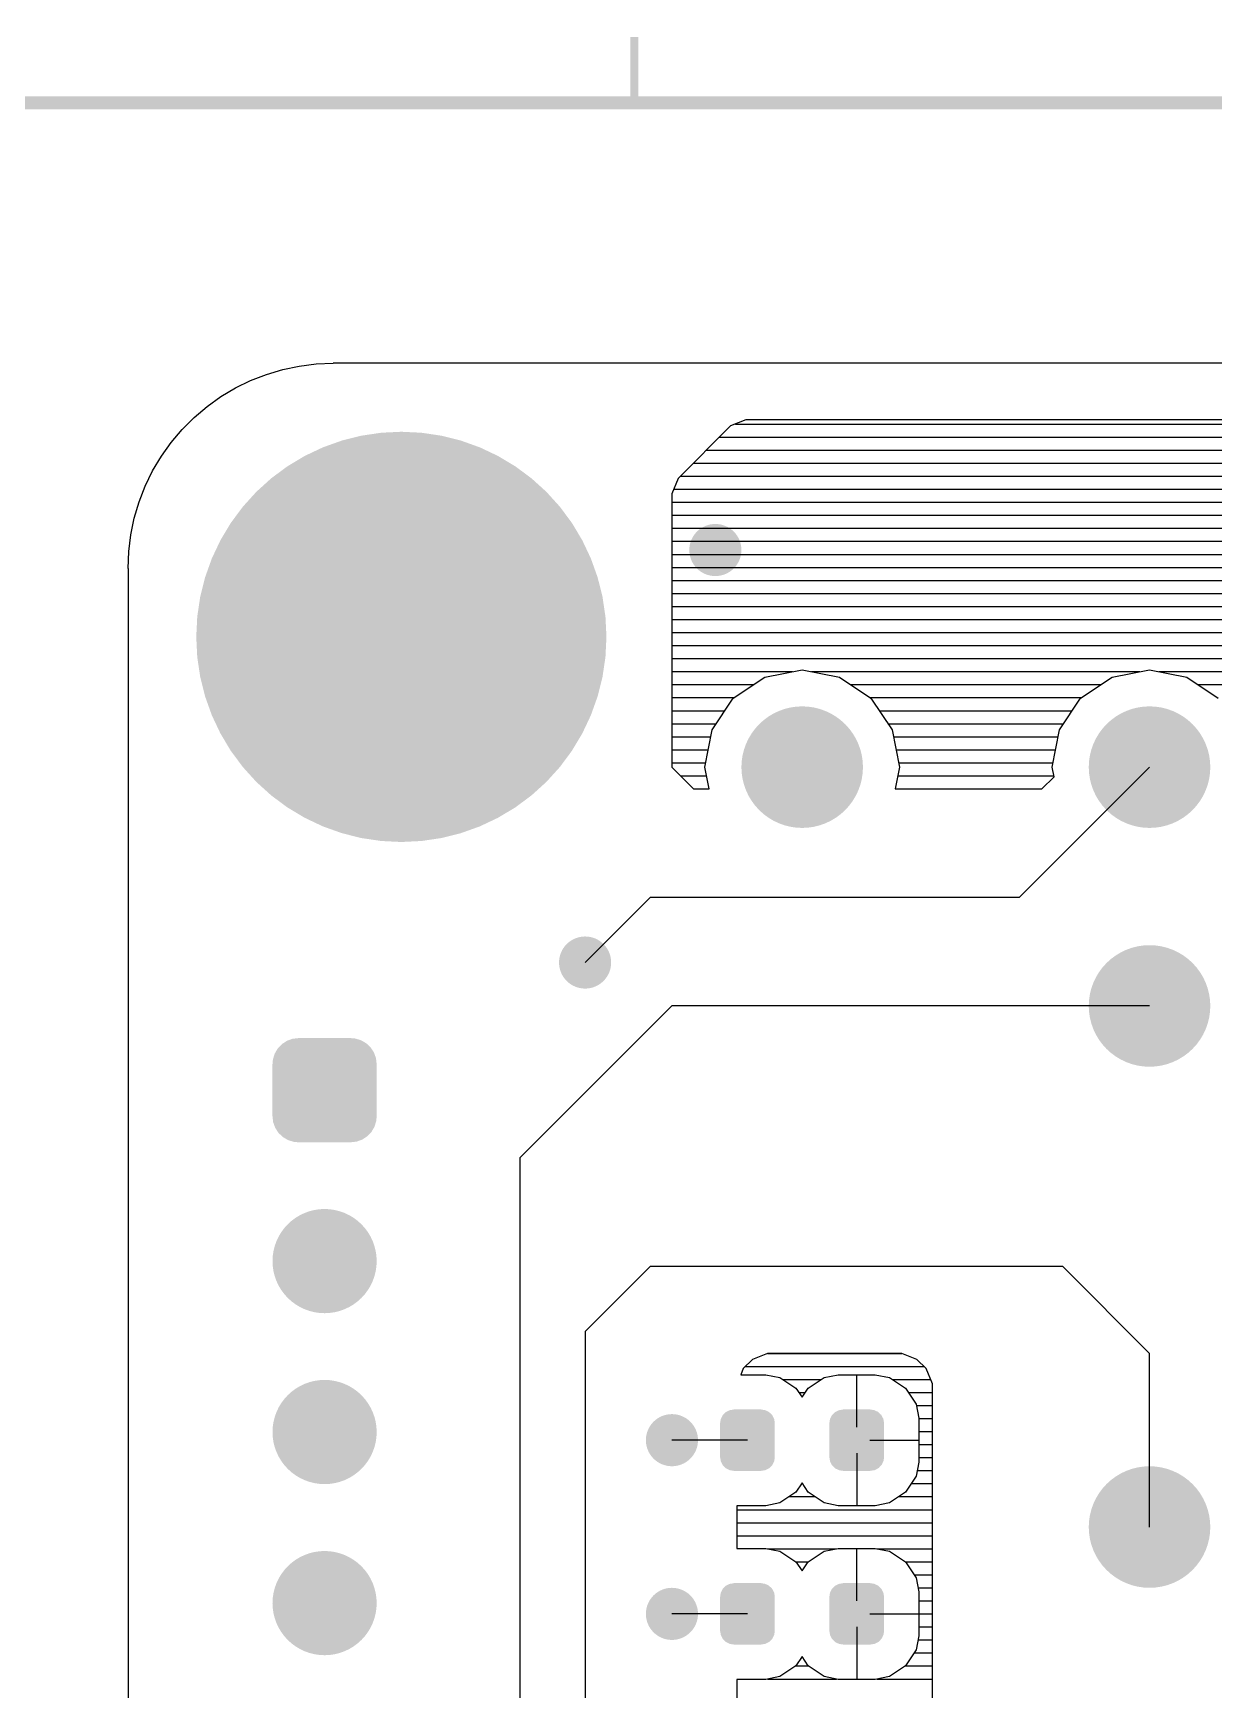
# Model space of a CAD drawing. Extents: x 295 to 953, y 10 to 290.
# Drawn here: x 517.9 to 562.8, y 224.7 to 287.6 of the extents above; entities that cross this region are included whole.
import ezdxf

# ---------------------------------------------------------------- set-up
doc = ezdxf.new("R2010")
doc.units = 0
doc.header["$LTSCALE"] = 5
doc.header["$MEASUREMENT"] = 0
doc.layers.get('0').update_dxf_attribs({"linetype": 'CONTINUOUS', "lineweight": 25})
doc.layers.add('테두리', color=3, linetype='CONTINUOUS')

# ---------------------------------------------------------------- blocks, each defined once
blk = doc.blocks.new('C')
at = {"layer": '테두리'}
for points, const_width in [([(63.75, 287.5), (63.75, 285)], 0.3), ([(15, 285), (15, 15), (405, 15), (405, 285), (15, 285)], 0.5)]:
    blk.add_lwpolyline(points, dxfattribs=dict(at, const_width=const_width))

msp = doc.modelspace()

# ---------------------------------------------------------------- linework, layer by layer
for p, q in [((526.14, 274.443), (526.741, 274.674)), ((526.741, 274.674), (527.362, 274.859)), ((527.362, 274.859), (527.989, 274.991)), ((527.989, 274.991), (528.63, 275.07)), ((528.63, 275.07), (529.277, 275.097)), ((843.878, 275.097), (529.277, 275.097)), ((525.011, 273.829), (525.565, 274.159)), ((525.565, 274.159), (526.14, 274.443)), ((523.994, 273.036), (524.482, 273.452)), ((524.482, 273.452), (525.011, 273.829)), ((523.538, 272.58), (523.994, 273.036)), ((544.975, 272.95), (544.393, 272.713)), ((544.578, 272.785), (599.193, 272.785)), ((599.226, 272.95), (544.975, 272.95)), ((523.122, 272.085), (523.538, 272.58)), ((544.393, 272.713), (542.399, 270.718)), ((543.971, 272.29), (599.108, 272.29)), ((522.415, 271.009), (522.746, 271.563)), ((522.746, 271.563), (523.122, 272.085)), ((543.475, 271.795), (599.108, 271.795)), ((522.131, 270.428), (522.415, 271.009)), ((542.98, 271.299), (599.108, 271.299)), ((521.9, 269.827), (522.131, 270.428)), ((542.399, 270.718), (542.155, 270.137)), ((542.234, 270.309), (599.108, 270.309)), ((542.485, 270.804), (599.108, 270.804)), ((521.715, 269.212), (521.9, 269.827)), ((542.155, 270.137), (542.161, 259.742)), ((542.155, 269.813), (599.108, 269.813)), ((521.583, 268.578), (521.715, 269.212)), ((542.155, 269.318), (599.147, 269.318)), ((521.504, 267.944), (521.583, 268.578)), ((542.155, 268.823), (599.246, 268.823)), ((521.478, 267.297), (521.504, 267.944)), ((542.155, 268.328), (594.617, 268.328)), ((542.155, 267.832), (594.029, 267.832)), ((521.478, 267.297), (521.478, 78.799)), ((542.155, 267.337), (593.699, 267.337)), ((542.155, 266.842), (593.56, 266.842)), ((542.155, 266.346), (593.461, 266.346)), ((542.155, 265.851), (593.56, 265.851)), ((542.155, 265.356), (593.699, 265.356)), ((542.155, 264.86), (594.029, 264.86)), ((542.155, 264.365), (594.623, 264.365)), ((542.155, 263.87), (601.267, 263.87)), ((542.155, 263.375), (546.751, 263.375)), ((545.694, 263.163), (547.114, 263.447)), ((547.114, 263.447), (548.528, 263.163)), ((547.471, 263.375), (559.959, 263.375)), ((558.902, 263.163), (560.322, 263.447)), ((560.322, 263.447), (561.736, 263.163)), ((560.679, 263.375), (601.762, 263.375)), ((542.155, 262.879), (545.265, 262.879)), ((544.492, 262.364), (545.694, 263.163)), ((548.528, 263.163), (549.729, 262.364)), ((548.957, 262.879), (558.473, 262.879)), ((557.7, 262.364), (558.902, 263.163)), ((561.736, 263.163), (562.937, 262.364)), ((562.165, 262.879), (585.583, 262.879)), ((542.155, 262.384), (544.526, 262.384)), ((543.687, 261.162), (544.492, 262.364)), ((549.696, 262.384), (557.734, 262.384)), ((549.729, 262.364), (550.535, 261.162)), ((556.895, 261.162), (557.7, 262.364)), ((542.155, 261.889), (544.176, 261.889)), ((550.046, 261.889), (557.384, 261.889)), ((542.155, 261.393), (543.845, 261.393)), ((542.155, 260.898), (543.641, 260.898)), ((543.409, 259.742), (543.687, 261.162)), ((550.377, 261.393), (557.053, 261.393)), ((550.535, 261.162), (550.813, 259.742)), ((550.581, 260.898), (556.849, 260.898)), ((556.617, 259.742), (556.895, 261.162)), ((542.155, 260.403), (543.542, 260.403)), ((550.68, 260.403), (556.75, 260.403)), ((542.155, 259.907), (543.442, 259.907)), ((542.161, 259.742), (542.987, 258.917)), ((543.575, 258.917), (543.409, 259.742)), ((550.813, 259.742), (550.647, 258.917)), ((550.78, 259.907), (556.65, 259.907)), ((560.322, 259.742), (555.369, 254.789)), ((556.69, 259.379), (556.617, 259.742)), ((542.491, 259.412), (543.475, 259.412)), ((542.987, 258.917), (543.575, 258.917)), ((550.647, 258.917), (556.228, 258.917)), ((550.746, 259.412), (556.683, 259.412)), ((556.228, 258.917), (556.69, 259.379)), ((541.336, 254.789), (538.859, 252.313)), ((555.369, 254.789), (541.336, 254.789)), ((542.161, 250.662), (536.383, 244.883)), ((560.322, 250.662), (542.161, 250.662)), ((536.383, 244.883), (536.383, 201.132)), ((541.336, 240.756), (538.859, 238.279)), ((557.02, 240.756), (541.336, 240.756)), ((560.322, 237.454), (557.02, 240.756)), ((538.859, 238.279), (538.859, 203.608)), ((544.876, 236.873), (544.783, 236.642)), ((545.219, 237.216), (544.876, 236.873)), ((544.961, 236.959), (551.737, 236.959)), ((545.8, 237.454), (545.219, 237.216)), ((545.8, 237.454), (550.898, 237.454)), ((550.416, 237.454), (545.8, 237.454)), ((550.898, 237.454), (550.416, 237.454)), ((551.48, 237.216), (550.898, 237.454)), ((551.823, 236.873), (551.48, 237.216)), ((552.067, 236.292), (551.823, 236.873)), ((560.322, 230.85), (560.322, 237.454)), ((544.783, 236.642), (545.734, 236.642)), ((545.734, 236.642), (546.269, 236.536)), ((546.269, 236.536), (546.877, 236.133)), ((546.375, 236.463), (547.847, 236.463)), ((547.345, 236.133), (547.953, 236.536)), ((547.953, 236.536), (548.488, 236.642)), ((548.488, 236.642), (549.895, 236.642)), ((549.188, 234.647), (549.188, 236.642)), ((549.895, 236.642), (550.429, 236.536)), ((550.429, 236.536), (551.037, 236.133)), ((550.535, 236.463), (551.988, 236.463)), ((552.067, 223.42), (552.067, 236.292)), ((546.877, 236.133), (547.114, 235.783)), ((546.989, 235.968), (547.233, 235.968)), ((547.114, 235.783), (547.345, 236.133)), ((551.037, 236.133), (551.447, 235.519)), ((551.143, 235.968), (552.067, 235.968)), ((551.447, 235.519), (551.552, 234.984)), ((551.453, 235.473), (552.067, 235.473)), ((551.552, 234.984), (551.552, 233.32)), ((551.552, 234.977), (552.067, 234.977)), ((551.552, 234.482), (552.067, 234.482)), ((545.034, 234.152), (542.161, 234.152)), ((549.683, 234.152), (551.552, 234.152)), ((551.552, 233.987), (552.067, 233.987)), ((549.188, 233.657), (549.188, 231.662)), ((551.552, 233.32), (551.447, 232.785)), ((551.552, 233.491), (552.067, 233.491)), ((547.114, 232.527), (546.877, 232.177)), ((547.094, 232.501), (547.127, 232.501)), ((547.345, 232.177), (547.114, 232.527)), ((551.447, 232.785), (551.037, 232.177)), ((551.255, 232.501), (552.067, 232.501)), ((551.486, 232.996), (552.067, 232.996)), ((546.877, 232.177), (546.269, 231.768)), ((546.626, 232.006), (547.596, 232.006)), ((547.953, 231.768), (547.345, 232.177)), ((551.037, 232.177), (550.429, 231.768)), ((550.786, 232.006), (552.067, 232.006)), ((545.734, 231.662), (544.631, 231.662)), ((544.631, 231.662), (544.631, 230.038)), ((544.631, 231.51), (552.067, 231.51)), ((546.269, 231.768), (545.734, 231.662)), ((548.488, 231.662), (547.953, 231.768)), ((549.895, 231.662), (548.488, 231.662)), ((550.429, 231.768), (549.895, 231.662)), ((544.631, 231.015), (552.067, 231.015)), ((544.631, 230.52), (552.067, 230.52)), ((544.631, 230.038), (545.734, 230.038)), ((545.734, 230.038), (546.269, 229.932)), ((545.807, 230.024), (548.415, 230.024)), ((546.269, 229.932), (546.877, 229.529)), ((547.345, 229.529), (547.953, 229.932)), ((547.953, 229.932), (548.488, 230.038)), ((548.488, 230.038), (549.895, 230.038)), ((549.188, 228.043), (549.188, 230.038)), ((549.895, 230.038), (550.429, 229.932)), ((549.967, 230.024), (552.067, 230.024)), ((550.429, 229.932), (551.037, 229.529)), ((546.87, 229.529), (547.352, 229.529)), ((546.877, 229.529), (547.114, 229.179)), ((547.114, 229.179), (547.345, 229.529)), ((551.03, 229.529), (552.067, 229.529)), ((551.037, 229.529), (551.447, 228.915)), ((551.367, 229.034), (552.067, 229.034)), ((551.447, 228.915), (551.552, 228.38)), ((551.519, 228.538), (552.067, 228.538)), ((551.552, 228.38), (551.552, 226.716)), ((551.552, 228.043), (552.067, 228.043)), ((545.034, 227.548), (542.161, 227.548)), ((549.683, 227.548), (551.552, 227.548)), ((551.552, 227.548), (552.067, 227.548)), ((549.188, 227.053), (549.188, 225.058)), ((551.552, 227.053), (552.067, 227.053)), ((551.447, 226.181), (551.037, 225.573)), ((551.552, 226.716), (551.447, 226.181)), ((551.519, 226.557), (552.067, 226.557)), ((546.877, 225.573), (546.269, 225.164)), ((546.87, 225.567), (547.352, 225.567)), ((547.114, 225.923), (546.877, 225.573)), ((547.345, 225.573), (547.114, 225.923)), ((547.953, 225.164), (547.345, 225.573)), ((551.037, 225.573), (550.429, 225.164)), ((551.03, 225.567), (552.067, 225.567)), ((551.367, 226.062), (552.067, 226.062)), ((545.734, 225.058), (544.631, 225.058)), ((544.631, 225.058), (544.638, 222.595)), ((546.269, 225.164), (545.734, 225.058)), ((545.807, 225.071), (548.415, 225.071)), ((548.488, 225.058), (547.953, 225.164)), ((549.895, 225.058), (548.488, 225.058)), ((550.429, 225.164), (549.895, 225.058)), ((549.967, 225.071), (552.067, 225.071))]:
    msp.add_line(p, q)
for points, const_width in [([(527.973, 264.695, 1), (535.772, 264.695, 1)], 7.799), ([(543.317, 267.997, 1), (544.308, 267.997, 1)], 0.991), ([(545.959, 259.742, 1), (548.27, 259.742, 1)], 2.311), ([(559.167, 259.742, 1), (561.478, 259.742, 1)], 2.311), ([(538.364, 252.313, 1), (539.355, 252.313, 1)], 0.991), ([(559.167, 250.662, 1), (561.478, 250.662, 1)], 2.311), ([(527.963, 240.961, 1), (529.944, 240.961, 1)], 1.981), ([(527.963, 234.462, 1), (529.944, 234.462, 1)], 1.981), ([(541.666, 234.152, 1), (542.657, 234.152, 1)], 0.991), ([(559.167, 230.85, 1), (561.478, 230.85, 1)], 2.311), ([(527.963, 227.957, 1), (529.944, 227.957, 1)], 1.981), ([(541.666, 227.548, 1), (542.657, 227.548, 1)], 0.991)]:
    msp.add_lwpolyline(points, format="xyb", close=True, dxfattribs=dict(const_width=const_width))
for points in [[(527.003, 248.676), (527.056, 248.849), (530.908, 248.676), (530.846, 248.849)], [(527.056, 248.849), (527.081, 248.891), (530.846, 248.849), (530.831, 248.891)], [(527.081, 248.891), (527.172, 249.046), (530.831, 248.891), (530.729, 249.046)], [(527.172, 249.046), (527.207, 249.082), (530.729, 249.046), (530.706, 249.082)], [(527.207, 249.082), (527.33, 249.211), (530.706, 249.082), (530.571, 249.211)], [(527.33, 249.211), (527.374, 249.24), (530.571, 249.211), (530.541, 249.24)], [(527.374, 249.24), (527.521, 249.336), (530.541, 249.24), (530.377, 249.336)], [(527.521, 249.336), (527.575, 249.356), (530.377, 249.336), (530.344, 249.356)], [(527.575, 249.356), (527.736, 249.414), (530.344, 249.356), (530.156, 249.414)], [(527.736, 249.414), (527.818, 249.423), (530.156, 249.414), (530.125, 249.423)], [(527.818, 249.423), (527.963, 249.44), (530.125, 249.423), (529.944, 249.44)], [(526.972, 248.449), (526.989, 248.631), (530.934, 248.449), (530.913, 248.631)], [(526.972, 246.468), (526.972, 248.449), (530.934, 246.468), (530.934, 248.449)], [(526.989, 248.631), (527.003, 248.676), (530.913, 248.631), (530.908, 248.676)], [(526.993, 246.287), (526.972, 246.468), (530.918, 246.287), (530.934, 246.468)], [(526.998, 246.241), (526.993, 246.287), (530.904, 246.241), (530.918, 246.287)], [(527.061, 246.068), (526.998, 246.241), (530.85, 246.068), (530.904, 246.241)], [(527.076, 246.027), (527.061, 246.068), (530.826, 246.027), (530.85, 246.068)], [(527.177, 245.872), (527.076, 246.027), (530.735, 245.872), (530.826, 246.027)], [(527.201, 245.835), (527.177, 245.872), (530.7, 245.835), (530.735, 245.872)], [(527.336, 245.706), (527.201, 245.835), (530.577, 245.706), (530.7, 245.835)], [(527.366, 245.678), (527.336, 245.706), (530.533, 245.678), (530.577, 245.706)], [(527.529, 245.582), (527.366, 245.678), (530.386, 245.582), (530.533, 245.678)], [(527.563, 245.562), (527.529, 245.582), (530.331, 245.562), (530.386, 245.582)], [(527.75, 245.504), (527.563, 245.562), (530.171, 245.504), (530.331, 245.562)], [(527.781, 245.494), (527.75, 245.504), (530.089, 245.494), (530.171, 245.504)], [(527.963, 245.478), (527.781, 245.494), (529.944, 245.478), (530.089, 245.494)], [(544.016, 234.947), (544.024, 234.965), (546.05, 234.947), (546.047, 234.965)], [(544.024, 234.965), (544.088, 235.096), (546.047, 234.965), (545.977, 235.096)], [(544.088, 235.096), (544.102, 235.111), (545.977, 235.096), (545.969, 235.111)], [(544.102, 235.111), (544.203, 235.214), (545.969, 235.111), (545.861, 235.214)], [(544.203, 235.214), (544.224, 235.225), (545.861, 235.214), (545.85, 235.225)], [(544.224, 235.225), (544.349, 235.29), (545.85, 235.225), (545.713, 235.29)], [(544.349, 235.29), (544.383, 235.296), (545.713, 235.29), (545.701, 235.296)], [(544.383, 235.296), (544.512, 235.316), (545.701, 235.296), (545.556, 235.316)], [(544.512, 235.316), (544.512, 235.321), (545.556, 235.316), (545.556, 235.321)], [(548.17, 234.947), (548.178, 234.965), (550.203, 234.947), (550.2, 234.965)], [(548.178, 234.965), (548.242, 235.096), (550.2, 234.965), (550.131, 235.096)], [(548.242, 235.096), (548.256, 235.111), (550.131, 235.096), (550.123, 235.111)], [(548.256, 235.111), (548.357, 235.214), (550.123, 235.111), (550.015, 235.214)], [(548.357, 235.214), (548.378, 235.225), (550.015, 235.214), (550.004, 235.225)], [(548.378, 235.225), (548.503, 235.29), (550.004, 235.225), (549.866, 235.29)], [(548.503, 235.29), (548.537, 235.296), (549.866, 235.29), (549.855, 235.296)], [(548.537, 235.296), (548.666, 235.316), (549.855, 235.296), (549.71, 235.316)], [(548.666, 235.316), (548.666, 235.321), (549.71, 235.316), (549.71, 235.321)], [(543.994, 234.802), (544.016, 234.947), (546.074, 234.802), (546.05, 234.947)], [(543.994, 234.799), (543.994, 234.802), (546.074, 234.799), (546.074, 234.802)], [(543.994, 233.505), (543.994, 234.799), (546.074, 233.505), (546.074, 234.799)], [(548.148, 234.802), (548.17, 234.947), (550.228, 234.802), (550.203, 234.947)], [(548.148, 234.799), (548.148, 234.802), (550.228, 234.799), (550.228, 234.802)], [(548.148, 233.505), (548.148, 234.799), (550.228, 233.505), (550.228, 234.799)], [(543.994, 233.501), (543.994, 233.505), (546.074, 233.501), (546.074, 233.505)], [(544.019, 233.356), (543.994, 233.501), (546.052, 233.356), (546.074, 233.501)], [(544.022, 233.339), (544.019, 233.356), (546.044, 233.339), (546.052, 233.356)], [(544.091, 233.208), (544.022, 233.339), (545.98, 233.208), (546.044, 233.339)], [(544.099, 233.193), (544.091, 233.208), (545.966, 233.193), (545.98, 233.208)], [(544.207, 233.09), (544.099, 233.193), (545.865, 233.09), (545.966, 233.193)], [(544.218, 233.079), (544.207, 233.09), (545.844, 233.079), (545.865, 233.09)], [(544.356, 233.013), (544.218, 233.079), (545.719, 233.013), (545.844, 233.079)], [(548.148, 233.501), (548.148, 233.505), (550.228, 233.501), (550.228, 233.505)], [(548.172, 233.356), (548.148, 233.501), (550.206, 233.356), (550.228, 233.501)], [(548.175, 233.339), (548.172, 233.356), (550.198, 233.339), (550.206, 233.356)], [(548.245, 233.208), (548.175, 233.339), (550.134, 233.208), (550.198, 233.339)], [(548.253, 233.193), (548.245, 233.208), (550.12, 233.193), (550.134, 233.208)], [(548.361, 233.09), (548.253, 233.193), (550.019, 233.09), (550.12, 233.193)], [(548.372, 233.079), (548.361, 233.09), (549.998, 233.079), (550.019, 233.09)], [(548.509, 233.013), (548.372, 233.079), (549.873, 233.013), (549.998, 233.079)], [(544.367, 233.008), (544.356, 233.013), (545.685, 233.008), (545.719, 233.013)], [(544.512, 232.987), (544.367, 233.008), (545.556, 232.987), (545.685, 233.008)], [(544.512, 232.983), (544.512, 232.987), (545.556, 232.983), (545.556, 232.987)], [(548.521, 233.008), (548.509, 233.013), (549.839, 233.008), (549.873, 233.013)], [(548.666, 232.987), (548.521, 233.008), (549.71, 232.987), (549.839, 233.008)], [(548.666, 232.983), (548.666, 232.987), (549.71, 232.983), (549.71, 232.987)], [(544.224, 228.621), (544.349, 228.686), (545.85, 228.621), (545.713, 228.686)], [(544.349, 228.686), (544.383, 228.692), (545.713, 228.686), (545.701, 228.692)], [(544.383, 228.692), (544.512, 228.712), (545.701, 228.692), (545.556, 228.712)], [(544.512, 228.712), (544.512, 228.717), (545.556, 228.712), (545.556, 228.717)], [(548.378, 228.621), (548.503, 228.686), (550.004, 228.621), (549.866, 228.686)], [(548.503, 228.686), (548.537, 228.692), (549.866, 228.686), (549.855, 228.692)], [(548.537, 228.692), (548.666, 228.712), (549.855, 228.692), (549.71, 228.712)], [(548.666, 228.712), (548.666, 228.717), (549.71, 228.712), (549.71, 228.717)], [(543.994, 228.198), (544.016, 228.343), (546.074, 228.198), (546.05, 228.343)], [(543.994, 228.195), (543.994, 228.198), (546.074, 228.195), (546.074, 228.198)], [(543.994, 226.901), (543.994, 228.195), (546.074, 226.901), (546.074, 228.195)], [(544.016, 228.343), (544.024, 228.361), (546.05, 228.343), (546.047, 228.361)], [(544.024, 228.361), (544.088, 228.492), (546.047, 228.361), (545.977, 228.492)], [(544.088, 228.492), (544.102, 228.507), (545.977, 228.492), (545.969, 228.507)], [(544.102, 228.507), (544.203, 228.61), (545.969, 228.507), (545.861, 228.61)], [(544.203, 228.61), (544.224, 228.621), (545.861, 228.61), (545.85, 228.621)], [(548.148, 228.198), (548.17, 228.343), (550.228, 228.198), (550.203, 228.343)], [(548.148, 228.195), (548.148, 228.198), (550.228, 228.195), (550.228, 228.198)], [(548.148, 226.901), (548.148, 228.195), (550.228, 226.901), (550.228, 228.195)], [(548.17, 228.343), (548.178, 228.361), (550.203, 228.343), (550.2, 228.361)], [(548.178, 228.361), (548.242, 228.492), (550.2, 228.361), (550.131, 228.492)], [(548.242, 228.492), (548.256, 228.507), (550.131, 228.492), (550.123, 228.507)], [(548.256, 228.507), (548.357, 228.61), (550.123, 228.507), (550.015, 228.61)], [(548.357, 228.61), (548.378, 228.621), (550.015, 228.61), (550.004, 228.621)], [(543.994, 226.897), (543.994, 226.901), (546.074, 226.897), (546.074, 226.901)], [(544.019, 226.752), (543.994, 226.897), (546.052, 226.752), (546.074, 226.897)], [(548.148, 226.897), (548.148, 226.901), (550.228, 226.897), (550.228, 226.901)], [(548.172, 226.752), (548.148, 226.897), (550.206, 226.752), (550.228, 226.897)], [(544.022, 226.735), (544.019, 226.752), (546.044, 226.735), (546.052, 226.752)], [(544.091, 226.604), (544.022, 226.735), (545.98, 226.604), (546.044, 226.735)], [(544.099, 226.589), (544.091, 226.604), (545.966, 226.589), (545.98, 226.604)], [(544.207, 226.486), (544.099, 226.589), (545.865, 226.486), (545.966, 226.589)], [(544.218, 226.475), (544.207, 226.486), (545.844, 226.475), (545.865, 226.486)], [(544.356, 226.409), (544.218, 226.475), (545.719, 226.409), (545.844, 226.475)], [(544.367, 226.404), (544.356, 226.409), (545.685, 226.404), (545.719, 226.409)], [(544.512, 226.383), (544.367, 226.404), (545.556, 226.383), (545.685, 226.404)], [(544.512, 226.379), (544.512, 226.383), (545.556, 226.379), (545.556, 226.383)], [(548.175, 226.735), (548.172, 226.752), (550.198, 226.735), (550.206, 226.752)], [(548.245, 226.604), (548.175, 226.735), (550.134, 226.604), (550.198, 226.735)], [(548.253, 226.589), (548.245, 226.604), (550.12, 226.589), (550.134, 226.604)], [(548.361, 226.486), (548.253, 226.589), (550.019, 226.486), (550.12, 226.589)], [(548.372, 226.475), (548.361, 226.486), (549.998, 226.475), (550.019, 226.486)], [(548.509, 226.409), (548.372, 226.475), (549.873, 226.409), (549.998, 226.475)], [(548.521, 226.404), (548.509, 226.409), (549.839, 226.404), (549.873, 226.409)], [(548.666, 226.383), (548.521, 226.404), (549.71, 226.383), (549.839, 226.404)], [(548.666, 226.379), (548.666, 226.383), (549.71, 226.379), (549.71, 226.383)]]:
    msp.add_solid(points)

# ---------------------------------------------------------------- block references
msp.add_blockref('C', (476.978, 0))

doc.saveas('drawing.dxf')
